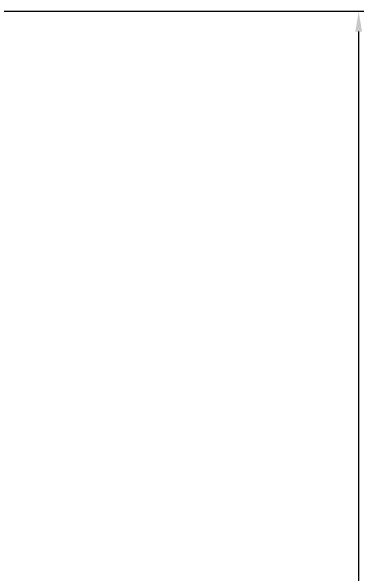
# Model space of a CAD drawing. Extents: x 4791 to 7950, y -233 to 2082.
# Drawn here: x 6017.4 to 6156.1, y 1688.6 to 1909.6 of the extents above; entities that cross this region are included whole.
import ezdxf

# ---------------------------------------------------------------- set-up
doc = ezdxf.new("R2010")
doc.units = 0
doc.header["$LTSCALE"] = 1.7
doc.header["$MEASUREMENT"] = 0
doc.header["$PDMODE"] = 3
doc.header["$PDSIZE"] = -10
doc.layers.get('0').update_dxf_attribs({"linetype": 'CONTINUOUS'})
doc.layers.get('DEFPOINTS').update_dxf_attribs({"linetype": 'CONTINUOUS'})
doc.styles.add('Daelim Dimension', font='')
doc.styles.get('Daelim Dimension').set_extended_font_data('나눔고딕')
doc.dimstyles.new('DEFAULT', dxfattribs={"dimscale": 2, "dimtxt": 2, "dimasz": 2, "dimexe": 0, "dimexo": 2, "dimgap": 1, "dimtad": 1, "dimdec": 1, "dimzin": 9, "dimdsep": 46, "dimtxsty": 'Daelim Dimension', "dimcen": 0.5, "dimclrd": 252, "dimclre": 252, "dimclrt": 3, "dimadec": 1, "dimazin": 0, "dimtfac": 1, "dimtdec": 1, "dimtix": 1, "dimtmove": 0, "dimatfit": 3, "dimfxl": 1, "dimtolj": 1, "dimtzin": 1, "dimlwd": 9, "dimlwe": 9, "dimarcsym": 0})

# ---------------------------------------------------------------- blocks, each defined once
blk = doc.blocks.new('*D14')
at = {"color": 5, "lineweight": 9, "ltscale": 0.5, "transparency": 16777216}
for p, q in [((5942.8, 1909.6), (6156.08, 1909.6)), ((6154.08, 1319.25), (6154.08, 1901.6)), ((5865.3, 1311.25), (6156.08, 1311.25))]:
    blk.add_line(p, q, dxfattribs=at)
at = {"color": 5, "ltscale": 0.5, "transparency": 16777216}
for points in [[(6152.74, 1901.6), (6155.41, 1901.6), (6154.08, 1909.6)], [(6152.74, 1319.25), (6155.41, 1319.25), (6154.08, 1311.25)]]:
    blk.add_solid(points, dxfattribs=at)
at = {"layer": 'DEFPOINTS', "color": 0, "ltscale": 0.5, "transparency": 16777216}
for p in [(5938.8, 1909.6), (6154.08, 1909.6), (5861.3, 1311.25)]:
    blk.add_point(p, dxfattribs=at)
at = {"color": 7, "ltscale": 0.5, "transparency": 16777216, "insert": (6141.19, 1610.42), "char_height": 20, "attachment_point": 5, "rotation": 90, "style": 'Daelim Dimension'}
blk.add_mtext('\\A1;598', dxfattribs=at)

msp = doc.modelspace()

# ---------------------------------------------------------------- dimensions: what is measured, and where the dimension line sits
at = {"color": 5, "ltscale": 0.5}
dim = msp.add_linear_dim(base=(6154.08, 1909.6), p1=(5861.3, 1311.25), p2=(5938.8, 1909.6), angle=90, dimstyle='DEFAULT', override={"dimtxt": 10, "dimasz": 4, "dimexe": 1, "dimdec": 0, "dimclrd": 5, "dimclre": 5, "dimclrt": 7}, dxfattribs=at)
dim.commit()
dim.dimension.update_dxf_attribs({"geometry": '*D14', "text_midpoint": (6141.19, 1610.42)})

doc.saveas('drawing.dxf')
